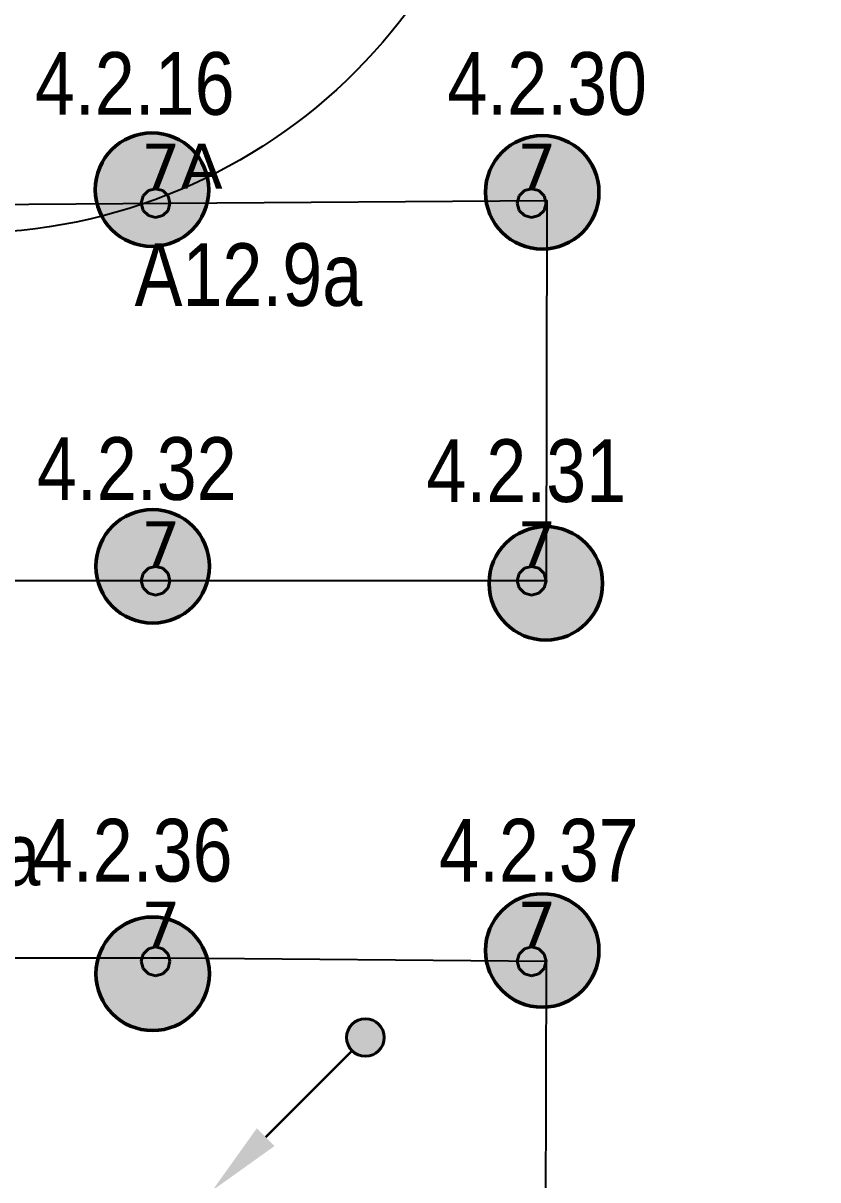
# Model space of a CAD drawing. Header units: millimetres. Extents: x -243740 to 150609, y -473655 to -165121.
# Drawn here: x -141265 to -138095, y -394128 to -389515 of the extents above; entities that cross this region are included whole.
import ezdxf
from ezdxf.enums import TextEntityAlignment as Align

# ---------------------------------------------------------------- set-up
doc = ezdxf.new("R2010")
doc.units = ezdxf.units.MM
doc.layers.add('_Гр.ЩД-1А.5.9.I2.6', color=6, linetype='Continuous')
for name, color, linetype, lineweight in [('_освещение_dali', 3, 'Continuous', 50), ('DLX_FL2_LUM 9', 5, 'Continuous', 40), ('Аварийное_овещение', 1, 'Continuous', 30), ('СБ_Кабель', 2, 'Continuous', 40)]:
    doc.layers.add(name, color=color, linetype=linetype, lineweight=lineweight)
doc.layers.add('DLX_FL2_LUM 8', color=7, linetype='Continuous', lineweight=40, true_color=0xfe2701)
doc.styles.add('Arial Narrow_6', font='ARIALN.TTF', dxfattribs={"height": 193.2454319882769})
doc.styles.get("Standard").update_dxf_attribs({"font": 'ARIALN.TTF'})
doc.styles.add('TableTextStyle', font='')
doc.styles.get('TableTextStyle').set_extended_font_data('VERDANA.TTF')
doc.linetypes.add('Truba', pattern='A,3e-05,[4,MSH_7,S=1,R=0,X=0,Y=0],-3.022072', length=3.022102)

# ---------------------------------------------------------------- blocks, each defined once
blk = doc.blocks.new('*U476')
at = {"layer": 'СБ_Кабель'}
blk.add_hatch(color=7, dxfattribs=at).paths.add_polyline_path([(0.75, 0, 1), (-0.75, 0, 1)])
at = {"layer": 'СБ_Кабель', "color": 7, "const_width": 0.1}
blk.add_lwpolyline([(-3.977939907414839, -3.975663339197636), (-0.5314671484081871, -0.529190580190984)], dxfattribs=at)
at = {"layer": 'СБ_Кабель', "color": 7}
blk.add_circle((0, 0), 0.75, dxfattribs=at)
blk.add_solid([(-3.624386516823433, -4.329216729793698), (-6.099260250977241, -6.096983682764694), (-4.331493298006244, -3.622109948601574)], dxfattribs=at)
blk = doc.blocks.new('A$Caabd1818')
at = {"layer": 'DLX_FL2_LUM 8'}
for points in [[(-144756.2284903384, 7317.318575780548, 0), (-144735.1789908267, 7338.368075292266, 0)], [(-144735.1789908267, 7338.368075292266, 0), (-144756.2284903384, 7317.318575780548, 0)], [(-144735.1789908267, 7338.368075292266, 0), (-144756.2284903384, 7317.318575780548, 0)], [(-144756.2284903384, 7317.318575780548, 0), (-144735.1789908267, 7338.368075292266, 0)], [(-144735.1789908267, 7338.368075292266, 0), (-144706.431432233, 7346.073763768829, 0)], [(-144706.431432233, 7346.073763768829, 0), (-144735.1789908267, 7338.368075292266, 0)], [(-144706.431432233, 7346.073763768829, 0), (-144735.1789908267, 7338.368075292266, 0)], [(-144735.1789908267, 7338.368075292266, 0), (-144706.431432233, 7346.073763768829, 0)], [(-144735.1789908267, 7338.368075292266, 0), (-144735.1789908267, 7338.368075292266, 0)], [(-144735.1789908267, 7338.368075292266, 0), (-144735.1789908267, 7338.368075292266, 0)], [(-144706.431432233, 7346.073763768829, 0), (-144706.431432233, 7346.073763768829, 0)], [(-144706.431432233, 7346.073763768829, 0), (-144677.6838736392, 7338.368075292266, 0)], [(-144677.6838736392, 7338.368075292266, 0), (-144706.431432233, 7346.073763768829, 0)], [(-144706.431432233, 7346.073763768829, 0), (-144706.431432233, 7346.073763768829, 0)], [(-144677.6838736392, 7338.368075292266, 0), (-144706.431432233, 7346.073763768829, 0)], [(-144706.431432233, 7346.073763768829, 0), (-144677.6838736392, 7338.368075292266, 0)], [(-144677.6838736392, 7338.368075292266, 0), (-144677.6838736392, 7338.368075292266, 0)], [(-144677.6838736392, 7338.368075292266, 0), (-144656.6343741275, 7317.318575780548, 0)], [(-144656.6343741275, 7317.318575780548, 0), (-144677.6838736392, 7338.368075292266, 0)], [(-144677.6838736392, 7338.368075292266, 0), (-144677.6838736392, 7338.368075292266, 0)], [(-144656.6343741275, 7317.318575780548, 0), (-144677.6838736392, 7338.368075292266, 0)], [(-144677.6838736392, 7338.368075292266, 0), (-144656.6343741275, 7317.318575780548, 0)], [(-144763.934178815, 7288.571017186798, 0), (-144756.2284903384, 7317.318575780548, 0)], [(-144756.2284903384, 7317.318575780548, 0), (-144763.934178815, 7288.571017186798, 0)], [(-144756.2284903384, 7317.318575780548, 0), (-144763.934178815, 7288.571017186798, 0)], [(-144763.934178815, 7288.571017186798, 0), (-144756.2284903384, 7317.318575780548, 0)], [(-144756.2284903384, 7259.823458593048, 0), (-144763.934178815, 7288.571017186798, 0)], [(-144763.934178815, 7288.571017186798, 0), (-144763.934178815, 7288.571017186798, 0)], [(-144763.934178815, 7288.571017186798, 0), (-144756.2284903384, 7259.823458593048, 0)], [(-144763.934178815, 7288.571017186798, 0), (-144763.934178815, 7288.571017186798, 0)], [(-144763.934178815, 7288.571017186798, 0), (-144756.2284903384, 7259.823458593048, 0)], [(-144756.2284903384, 7259.823458593048, 0), (-144763.934178815, 7288.571017186798, 0)], [(-144756.2284903384, 7317.318575780548, 0), (-144756.2284903384, 7317.318575780548, 0)], [(-144756.2284903384, 7317.318575780548, 0), (-144756.2284903384, 7317.318575780548, 0)], [(-144656.6343741275, 7317.318575780548, 0), (-144656.6343741275, 7317.318575780548, 0)], [(-144656.6343741275, 7317.318575780548, 0), (-144648.9286856509, 7288.571017186798, 0)], [(-144648.9286856509, 7288.571017186798, 0), (-144656.6343741275, 7317.318575780548, 0)], [(-144656.6343741275, 7317.318575780548, 0), (-144656.6343741275, 7317.318575780548, 0)], [(-144648.9286856509, 7288.571017186798, 0), (-144656.6343741275, 7317.318575780548, 0)], [(-144656.6343741275, 7317.318575780548, 0), (-144648.9286856509, 7288.571017186798, 0)], [(-144648.9286856509, 7288.571017186798, 0), (-144656.6343741275, 7259.823458593048, 0)], [(-144656.6343741275, 7259.823458593048, 0), (-144648.9286856509, 7288.571017186798, 0)], [(-144656.6343741275, 7259.823458593048, 0), (-144648.9286856509, 7288.571017186798, 0)], [(-144648.9286856509, 7288.571017186798, 0), (-144656.6343741275, 7259.823458593048, 0)], [(-144648.9286856509, 7288.571017186798, 0), (-144648.9286856509, 7288.571017186798, 0)], [(-144648.9286856509, 7288.571017186798, 0), (-144648.9286856509, 7288.571017186798, 0)], [(-144756.2284903384, 7259.823458593048, 0), (-144756.2284903384, 7259.823458593048, 0)], [(-144735.1789908267, 7238.773959081329, 0), (-144756.2284903384, 7259.823458593048, 0)], [(-144756.2284903384, 7259.823458593048, 0), (-144756.2284903384, 7259.823458593048, 0)], [(-144756.2284903384, 7259.823458593048, 0), (-144735.1789908267, 7238.773959081329, 0)], [(-144756.2284903384, 7259.823458593048, 0), (-144735.1789908267, 7238.773959081329, 0)], [(-144735.1789908267, 7238.773959081329, 0), (-144756.2284903384, 7259.823458593048, 0)], [(-144656.6343741275, 7259.823458593048, 0), (-144677.6838736392, 7238.773959081329, 0)], [(-144677.6838736392, 7238.773959081329, 0), (-144656.6343741275, 7259.823458593048, 0)], [(-144677.6838736392, 7238.773959081329, 0), (-144656.6343741275, 7259.823458593048, 0)], [(-144656.6343741275, 7259.823458593048, 0), (-144677.6838736392, 7238.773959081329, 0)], [(-144656.6343741275, 7259.823458593048, 0), (-144656.6343741275, 7259.823458593048, 0)], [(-144656.6343741275, 7259.823458593048, 0), (-144656.6343741275, 7259.823458593048, 0)], [(-144706.431432233, 7231.068270604766, 0), (-144735.1789908267, 7238.773959081329, 0)], [(-144735.1789908267, 7238.773959081329, 0), (-144735.1789908267, 7238.773959081329, 0)], [(-144735.1789908267, 7238.773959081329, 0), (-144706.431432233, 7231.068270604766, 0)], [(-144735.1789908267, 7238.773959081329, 0), (-144735.1789908267, 7238.773959081329, 0)], [(-144735.1789908267, 7238.773959081329, 0), (-144706.431432233, 7231.068270604766, 0)], [(-144706.431432233, 7231.068270604766, 0), (-144735.1789908267, 7238.773959081329, 0)], [(-144677.6838736392, 7238.773959081329, 0), (-144706.431432233, 7231.068270604766, 0)], [(-144706.431432233, 7231.068270604766, 0), (-144677.6838736392, 7238.773959081329, 0)], [(-144706.431432233, 7231.068270604766, 0), (-144677.6838736392, 7238.773959081329, 0)], [(-144677.6838736392, 7238.773959081329, 0), (-144706.431432233, 7231.068270604766, 0)], [(-144706.431432233, 7231.068270604766, 0), (-144706.431432233, 7231.068270604766, 0)], [(-144706.431432233, 7231.068270604766, 0), (-144706.431432233, 7231.068270604766, 0)], [(-144677.6838736392, 7238.773959081329, 0), (-144677.6838736392, 7238.773959081329, 0)], [(-144677.6838736392, 7238.773959081329, 0), (-144677.6838736392, 7238.773959081329, 0)]]:
    blk.add_polyline3d(points, dxfattribs=at)
at = {"layer": 'DLX_FL2_LUM 9'}
for points in [[(-143256.2284903384, 7317.318575780548, 0), (-143235.1789908267, 7338.368075292266, 0)], [(-143235.1789908267, 7338.368075292266, 0), (-143256.2284903384, 7317.318575780548, 0)], [(-143235.1789908267, 7338.368075292266, 0), (-143256.2284903384, 7317.318575780548, 0)], [(-143256.2284903384, 7317.318575780548, 0), (-143235.1789908267, 7338.368075292266, 0)], [(-143235.1789908267, 7338.368075292266, 0), (-143206.431432233, 7346.073763768829, 0)], [(-143206.431432233, 7346.073763768829, 0), (-143235.1789908267, 7338.368075292266, 0)], [(-143206.431432233, 7346.073763768829, 0), (-143235.1789908267, 7338.368075292266, 0)], [(-143235.1789908267, 7338.368075292266, 0), (-143206.431432233, 7346.073763768829, 0)], [(-143235.1789908267, 7338.368075292266, 0), (-143235.1789908267, 7338.368075292266, 0)], [(-143235.1789908267, 7338.368075292266, 0), (-143235.1789908267, 7338.368075292266, 0)], [(-143206.431432233, 7346.073763768829, 0), (-143206.431432233, 7346.073763768829, 0)], [(-143206.431432233, 7346.073763768829, 0), (-143177.6838736392, 7338.368075292266, 0)], [(-143177.6838736392, 7338.368075292266, 0), (-143206.431432233, 7346.073763768829, 0)], [(-143206.431432233, 7346.073763768829, 0), (-143206.431432233, 7346.073763768829, 0)], [(-143177.6838736392, 7338.368075292266, 0), (-143206.431432233, 7346.073763768829, 0)], [(-143206.431432233, 7346.073763768829, 0), (-143177.6838736392, 7338.368075292266, 0)], [(-143177.6838736392, 7338.368075292266, 0), (-143177.6838736392, 7338.368075292266, 0)], [(-143177.6838736392, 7338.368075292266, 0), (-143156.6343741275, 7317.318575780548, 0)], [(-143156.6343741275, 7317.318575780548, 0), (-143177.6838736392, 7338.368075292266, 0)], [(-143177.6838736392, 7338.368075292266, 0), (-143177.6838736392, 7338.368075292266, 0)], [(-143156.6343741275, 7317.318575780548, 0), (-143177.6838736392, 7338.368075292266, 0)], [(-143177.6838736392, 7338.368075292266, 0), (-143156.6343741275, 7317.318575780548, 0)], [(-143263.934178815, 7288.571017186798, 0), (-143256.2284903384, 7317.318575780548, 0)], [(-143256.2284903384, 7317.318575780548, 0), (-143263.934178815, 7288.571017186798, 0)], [(-143256.2284903384, 7317.318575780548, 0), (-143263.934178815, 7288.571017186798, 0)], [(-143263.934178815, 7288.571017186798, 0), (-143256.2284903384, 7317.318575780548, 0)], [(-143256.2284903384, 7259.823458593048, 0), (-143263.934178815, 7288.571017186798, 0)], [(-143263.934178815, 7288.571017186798, 0), (-143263.934178815, 7288.571017186798, 0)], [(-143263.934178815, 7288.571017186798, 0), (-143256.2284903384, 7259.823458593048, 0)], [(-143263.934178815, 7288.571017186798, 0), (-143263.934178815, 7288.571017186798, 0)], [(-143263.934178815, 7288.571017186798, 0), (-143256.2284903384, 7259.823458593048, 0)], [(-143256.2284903384, 7259.823458593048, 0), (-143263.934178815, 7288.571017186798, 0)], [(-143256.2284903384, 7317.318575780548, 0), (-143256.2284903384, 7317.318575780548, 0)], [(-143256.2284903384, 7317.318575780548, 0), (-143256.2284903384, 7317.318575780548, 0)], [(-143156.6343741275, 7317.318575780548, 0), (-143156.6343741275, 7317.318575780548, 0)], [(-143156.6343741275, 7317.318575780548, 0), (-143148.9286856509, 7288.571017186798, 0)], [(-143148.9286856509, 7288.571017186798, 0), (-143156.6343741275, 7317.318575780548, 0)], [(-143156.6343741275, 7317.318575780548, 0), (-143156.6343741275, 7317.318575780548, 0)], [(-143148.9286856509, 7288.571017186798, 0), (-143156.6343741275, 7317.318575780548, 0)], [(-143156.6343741275, 7317.318575780548, 0), (-143148.9286856509, 7288.571017186798, 0)], [(-143148.9286856509, 7288.571017186798, 0), (-143156.6343741275, 7259.823458593048, 0)], [(-143156.6343741275, 7259.823458593048, 0), (-143148.9286856509, 7288.571017186798, 0)], [(-143156.6343741275, 7259.823458593048, 0), (-143148.9286856509, 7288.571017186798, 0)], [(-143148.9286856509, 7288.571017186798, 0), (-143156.6343741275, 7259.823458593048, 0)], [(-143148.9286856509, 7288.571017186798, 0), (-143148.9286856509, 7288.571017186798, 0)], [(-143148.9286856509, 7288.571017186798, 0), (-143148.9286856509, 7288.571017186798, 0)], [(-143256.2284903384, 7259.823458593048, 0), (-143256.2284903384, 7259.823458593048, 0)], [(-143235.1789908267, 7238.773959081329, 0), (-143256.2284903384, 7259.823458593048, 0)], [(-143256.2284903384, 7259.823458593048, 0), (-143256.2284903384, 7259.823458593048, 0)], [(-143256.2284903384, 7259.823458593048, 0), (-143235.1789908267, 7238.773959081329, 0)], [(-143256.2284903384, 7259.823458593048, 0), (-143235.1789908267, 7238.773959081329, 0)], [(-143235.1789908267, 7238.773959081329, 0), (-143256.2284903384, 7259.823458593048, 0)], [(-143156.6343741275, 7259.823458593048, 0), (-143177.6838736392, 7238.773959081329, 0)], [(-143177.6838736392, 7238.773959081329, 0), (-143156.6343741275, 7259.823458593048, 0)], [(-143177.6838736392, 7238.773959081329, 0), (-143156.6343741275, 7259.823458593048, 0)], [(-143156.6343741275, 7259.823458593048, 0), (-143177.6838736392, 7238.773959081329, 0)], [(-143156.6343741275, 7259.823458593048, 0), (-143156.6343741275, 7259.823458593048, 0)], [(-143156.6343741275, 7259.823458593048, 0), (-143156.6343741275, 7259.823458593048, 0)], [(-143206.431432233, 7231.068270604766, 0), (-143235.1789908267, 7238.773959081329, 0)], [(-143235.1789908267, 7238.773959081329, 0), (-143235.1789908267, 7238.773959081329, 0)], [(-143235.1789908267, 7238.773959081329, 0), (-143206.431432233, 7231.068270604766, 0)], [(-143235.1789908267, 7238.773959081329, 0), (-143235.1789908267, 7238.773959081329, 0)], [(-143235.1789908267, 7238.773959081329, 0), (-143206.431432233, 7231.068270604766, 0)], [(-143206.431432233, 7231.068270604766, 0), (-143235.1789908267, 7238.773959081329, 0)], [(-143177.6838736392, 7238.773959081329, 0), (-143206.431432233, 7231.068270604766, 0)], [(-143206.431432233, 7231.068270604766, 0), (-143177.6838736392, 7238.773959081329, 0)], [(-143206.431432233, 7231.068270604766, 0), (-143177.6838736392, 7238.773959081329, 0)], [(-143177.6838736392, 7238.773959081329, 0), (-143206.431432233, 7231.068270604766, 0)], [(-143206.431432233, 7231.068270604766, 0), (-143206.431432233, 7231.068270604766, 0)], [(-143206.431432233, 7231.068270604766, 0), (-143206.431432233, 7231.068270604766, 0)], [(-143177.6838736392, 7238.773959081329, 0), (-143177.6838736392, 7238.773959081329, 0)], [(-143177.6838736392, 7238.773959081329, 0), (-143177.6838736392, 7238.773959081329, 0)], [(-144756.2284903384, 5811.459200780548, 0), (-144735.1789908267, 5832.508700292266, 0)], [(-144735.1789908267, 5832.508700292266, 0), (-144756.2284903384, 5811.459200780548, 0)], [(-144735.1789908267, 5832.508700292266, 0), (-144756.2284903384, 5811.459200780548, 0)], [(-144756.2284903384, 5811.459200780548, 0), (-144735.1789908267, 5832.508700292266, 0)], [(-144735.1789908267, 5832.508700292266, 0), (-144706.431432233, 5840.214388768829, 0)], [(-144706.431432233, 5840.214388768829, 0), (-144735.1789908267, 5832.508700292266, 0)], [(-144706.431432233, 5840.214388768829, 0), (-144735.1789908267, 5832.508700292266, 0)], [(-144735.1789908267, 5832.508700292266, 0), (-144706.431432233, 5840.214388768829, 0)], [(-144735.1789908267, 5832.508700292266, 0), (-144735.1789908267, 5832.508700292266, 0)], [(-144735.1789908267, 5832.508700292266, 0), (-144735.1789908267, 5832.508700292266, 0)], [(-144706.431432233, 5840.214388768829, 0), (-144706.431432233, 5840.214388768829, 0)], [(-144706.431432233, 5840.214388768829, 0), (-144677.6838736392, 5832.508700292266, 0)], [(-144677.6838736392, 5832.508700292266, 0), (-144706.431432233, 5840.214388768829, 0)], [(-144706.431432233, 5840.214388768829, 0), (-144706.431432233, 5840.214388768829, 0)], [(-144677.6838736392, 5832.508700292266, 0), (-144706.431432233, 5840.214388768829, 0)], [(-144706.431432233, 5840.214388768829, 0), (-144677.6838736392, 5832.508700292266, 0)], [(-144677.6838736392, 5832.508700292266, 0), (-144677.6838736392, 5832.508700292266, 0)], [(-144677.6838736392, 5832.508700292266, 0), (-144656.6343741275, 5811.459200780548, 0)], [(-144656.6343741275, 5811.459200780548, 0), (-144677.6838736392, 5832.508700292266, 0)], [(-144677.6838736392, 5832.508700292266, 0), (-144677.6838736392, 5832.508700292266, 0)], [(-144656.6343741275, 5811.459200780548, 0), (-144677.6838736392, 5832.508700292266, 0)], [(-144677.6838736392, 5832.508700292266, 0), (-144656.6343741275, 5811.459200780548, 0)], [(-143256.2284903384, 5811.459200780548, 0), (-143235.1789908267, 5832.508700292266, 0)], [(-143235.1789908267, 5832.508700292266, 0), (-143256.2284903384, 5811.459200780548, 0)], [(-143235.1789908267, 5832.508700292266, 0), (-143256.2284903384, 5811.459200780548, 0)], [(-143256.2284903384, 5811.459200780548, 0), (-143235.1789908267, 5832.508700292266, 0)], [(-143235.1789908267, 5832.508700292266, 0), (-143206.431432233, 5840.214388768829, 0)], [(-143206.431432233, 5840.214388768829, 0), (-143235.1789908267, 5832.508700292266, 0)], [(-143206.431432233, 5840.214388768829, 0), (-143235.1789908267, 5832.508700292266, 0)], [(-143235.1789908267, 5832.508700292266, 0), (-143206.431432233, 5840.214388768829, 0)], [(-143235.1789908267, 5832.508700292266, 0), (-143235.1789908267, 5832.508700292266, 0)], [(-143235.1789908267, 5832.508700292266, 0), (-143235.1789908267, 5832.508700292266, 0)], [(-143206.431432233, 5840.214388768829, 0), (-143206.431432233, 5840.214388768829, 0)], [(-143206.431432233, 5840.214388768829, 0), (-143177.6838736392, 5832.508700292266, 0)], [(-143177.6838736392, 5832.508700292266, 0), (-143206.431432233, 5840.214388768829, 0)], [(-143206.431432233, 5840.214388768829, 0), (-143206.431432233, 5840.214388768829, 0)], [(-143177.6838736392, 5832.508700292266, 0), (-143206.431432233, 5840.214388768829, 0)], [(-143206.431432233, 5840.214388768829, 0), (-143177.6838736392, 5832.508700292266, 0)], [(-143177.6838736392, 5832.508700292266, 0), (-143177.6838736392, 5832.508700292266, 0)], [(-143177.6838736392, 5832.508700292266, 0), (-143156.6343741275, 5811.459200780548, 0)], [(-143156.6343741275, 5811.459200780548, 0), (-143177.6838736392, 5832.508700292266, 0)], [(-143177.6838736392, 5832.508700292266, 0), (-143177.6838736392, 5832.508700292266, 0)], [(-143156.6343741275, 5811.459200780548, 0), (-143177.6838736392, 5832.508700292266, 0)], [(-143177.6838736392, 5832.508700292266, 0), (-143156.6343741275, 5811.459200780548, 0)], [(-144763.934178815, 5782.711642186798, 0), (-144756.2284903384, 5811.459200780548, 0)], [(-144756.2284903384, 5811.459200780548, 0), (-144763.934178815, 5782.711642186798, 0)], [(-144756.2284903384, 5811.459200780548, 0), (-144763.934178815, 5782.711642186798, 0)], [(-144763.934178815, 5782.711642186798, 0), (-144756.2284903384, 5811.459200780548, 0)], [(-144756.2284903384, 5753.964083593048, 0), (-144763.934178815, 5782.711642186798, 0)], [(-144763.934178815, 5782.711642186798, 0), (-144763.934178815, 5782.711642186798, 0)], [(-144763.934178815, 5782.711642186798, 0), (-144756.2284903384, 5753.964083593048, 0)], [(-144763.934178815, 5782.711642186798, 0), (-144763.934178815, 5782.711642186798, 0)], [(-144763.934178815, 5782.711642186798, 0), (-144756.2284903384, 5753.964083593048, 0)], [(-144756.2284903384, 5753.964083593048, 0), (-144763.934178815, 5782.711642186798, 0)], [(-144756.2284903384, 5811.459200780548, 0), (-144756.2284903384, 5811.459200780548, 0)], [(-144756.2284903384, 5811.459200780548, 0), (-144756.2284903384, 5811.459200780548, 0)], [(-144656.6343741275, 5811.459200780548, 0), (-144656.6343741275, 5811.459200780548, 0)], [(-144656.6343741275, 5811.459200780548, 0), (-144648.9286856509, 5782.711642186798, 0)], [(-144648.9286856509, 5782.711642186798, 0), (-144656.6343741275, 5811.459200780548, 0)], [(-144656.6343741275, 5811.459200780548, 0), (-144656.6343741275, 5811.459200780548, 0)], [(-144648.9286856509, 5782.711642186798, 0), (-144656.6343741275, 5811.459200780548, 0)], [(-144656.6343741275, 5811.459200780548, 0), (-144648.9286856509, 5782.711642186798, 0)], [(-144648.9286856509, 5782.711642186798, 0), (-144656.6343741275, 5753.964083593048, 0)], [(-144656.6343741275, 5753.964083593048, 0), (-144648.9286856509, 5782.711642186798, 0)], [(-144656.6343741275, 5753.964083593048, 0), (-144648.9286856509, 5782.711642186798, 0)], [(-144648.9286856509, 5782.711642186798, 0), (-144656.6343741275, 5753.964083593048, 0)], [(-144648.9286856509, 5782.711642186798, 0), (-144648.9286856509, 5782.711642186798, 0)], [(-144648.9286856509, 5782.711642186798, 0), (-144648.9286856509, 5782.711642186798, 0)], [(-143263.934178815, 5782.711642186798, 0), (-143256.2284903384, 5811.459200780548, 0)], [(-143256.2284903384, 5811.459200780548, 0), (-143263.934178815, 5782.711642186798, 0)], [(-143256.2284903384, 5811.459200780548, 0), (-143263.934178815, 5782.711642186798, 0)], [(-143263.934178815, 5782.711642186798, 0), (-143256.2284903384, 5811.459200780548, 0)], [(-143256.2284903384, 5753.964083593048, 0), (-143263.934178815, 5782.711642186798, 0)], [(-143263.934178815, 5782.711642186798, 0), (-143263.934178815, 5782.711642186798, 0)], [(-143263.934178815, 5782.711642186798, 0), (-143256.2284903384, 5753.964083593048, 0)], [(-143263.934178815, 5782.711642186798, 0), (-143263.934178815, 5782.711642186798, 0)], [(-143263.934178815, 5782.711642186798, 0), (-143256.2284903384, 5753.964083593048, 0)], [(-143256.2284903384, 5753.964083593048, 0), (-143263.934178815, 5782.711642186798, 0)], [(-143256.2284903384, 5811.459200780548, 0), (-143256.2284903384, 5811.459200780548, 0)], [(-143256.2284903384, 5811.459200780548, 0), (-143256.2284903384, 5811.459200780548, 0)], [(-143156.6343741275, 5811.459200780548, 0), (-143156.6343741275, 5811.459200780548, 0)], [(-143156.6343741275, 5811.459200780548, 0), (-143148.9286856509, 5782.711642186798, 0)], [(-143148.9286856509, 5782.711642186798, 0), (-143156.6343741275, 5811.459200780548, 0)], [(-143156.6343741275, 5811.459200780548, 0), (-143156.6343741275, 5811.459200780548, 0)], [(-143148.9286856509, 5782.711642186798, 0), (-143156.6343741275, 5811.459200780548, 0)], [(-143156.6343741275, 5811.459200780548, 0), (-143148.9286856509, 5782.711642186798, 0)], [(-143148.9286856509, 5782.711642186798, 0), (-143156.6343741275, 5753.964083593048, 0)], [(-143156.6343741275, 5753.964083593048, 0), (-143148.9286856509, 5782.711642186798, 0)], [(-143156.6343741275, 5753.964083593048, 0), (-143148.9286856509, 5782.711642186798, 0)], [(-143148.9286856509, 5782.711642186798, 0), (-143156.6343741275, 5753.964083593048, 0)], [(-143148.9286856509, 5782.711642186798, 0), (-143148.9286856509, 5782.711642186798, 0)], [(-143148.9286856509, 5782.711642186798, 0), (-143148.9286856509, 5782.711642186798, 0)], [(-144756.2284903384, 5753.964083593048, 0), (-144756.2284903384, 5753.964083593048, 0)], [(-144735.1789908267, 5732.914584081329, 0), (-144756.2284903384, 5753.964083593048, 0)], [(-144756.2284903384, 5753.964083593048, 0), (-144756.2284903384, 5753.964083593048, 0)], [(-144756.2284903384, 5753.964083593048, 0), (-144735.1789908267, 5732.914584081329, 0)], [(-144756.2284903384, 5753.964083593048, 0), (-144735.1789908267, 5732.914584081329, 0)], [(-144735.1789908267, 5732.914584081329, 0), (-144756.2284903384, 5753.964083593048, 0)], [(-144706.431432233, 5725.208895604766, 0), (-144735.1789908267, 5732.914584081329, 0)], [(-144735.1789908267, 5732.914584081329, 0), (-144735.1789908267, 5732.914584081329, 0)], [(-144735.1789908267, 5732.914584081329, 0), (-144706.431432233, 5725.208895604766, 0)], [(-144735.1789908267, 5732.914584081329, 0), (-144735.1789908267, 5732.914584081329, 0)], [(-144735.1789908267, 5732.914584081329, 0), (-144706.431432233, 5725.208895604766, 0)], [(-144706.431432233, 5725.208895604766, 0), (-144735.1789908267, 5732.914584081329, 0)], [(-144677.6838736392, 5732.914584081329, 0), (-144706.431432233, 5725.208895604766, 0)], [(-144706.431432233, 5725.208895604766, 0), (-144677.6838736392, 5732.914584081329, 0)], [(-144706.431432233, 5725.208895604766, 0), (-144677.6838736392, 5732.914584081329, 0)], [(-144677.6838736392, 5732.914584081329, 0), (-144706.431432233, 5725.208895604766, 0)], [(-144706.431432233, 5725.208895604766, 0), (-144706.431432233, 5725.208895604766, 0)], [(-144706.431432233, 5725.208895604766, 0), (-144706.431432233, 5725.208895604766, 0)], [(-144656.6343741275, 5753.964083593048, 0), (-144677.6838736392, 5732.914584081329, 0)], [(-144677.6838736392, 5732.914584081329, 0), (-144656.6343741275, 5753.964083593048, 0)], [(-144677.6838736392, 5732.914584081329, 0), (-144656.6343741275, 5753.964083593048, 0)], [(-144656.6343741275, 5753.964083593048, 0), (-144677.6838736392, 5732.914584081329, 0)], [(-144677.6838736392, 5732.914584081329, 0), (-144677.6838736392, 5732.914584081329, 0)], [(-144677.6838736392, 5732.914584081329, 0), (-144677.6838736392, 5732.914584081329, 0)], [(-144656.6343741275, 5753.964083593048, 0), (-144656.6343741275, 5753.964083593048, 0)], [(-144656.6343741275, 5753.964083593048, 0), (-144656.6343741275, 5753.964083593048, 0)], [(-143256.2284903384, 5753.964083593048, 0), (-143256.2284903384, 5753.964083593048, 0)], [(-143235.1789908267, 5732.914584081329, 0), (-143256.2284903384, 5753.964083593048, 0)], [(-143256.2284903384, 5753.964083593048, 0), (-143256.2284903384, 5753.964083593048, 0)], [(-143256.2284903384, 5753.964083593048, 0), (-143235.1789908267, 5732.914584081329, 0)], [(-143256.2284903384, 5753.964083593048, 0), (-143235.1789908267, 5732.914584081329, 0)], [(-143235.1789908267, 5732.914584081329, 0), (-143256.2284903384, 5753.964083593048, 0)], [(-143206.431432233, 5725.208895604766, 0), (-143235.1789908267, 5732.914584081329, 0)], [(-143235.1789908267, 5732.914584081329, 0), (-143235.1789908267, 5732.914584081329, 0)], [(-143235.1789908267, 5732.914584081329, 0), (-143206.431432233, 5725.208895604766, 0)], [(-143235.1789908267, 5732.914584081329, 0), (-143235.1789908267, 5732.914584081329, 0)], [(-143235.1789908267, 5732.914584081329, 0), (-143206.431432233, 5725.208895604766, 0)], [(-143206.431432233, 5725.208895604766, 0), (-143235.1789908267, 5732.914584081329, 0)], [(-143177.6838736392, 5732.914584081329, 0), (-143206.431432233, 5725.208895604766, 0)], [(-143206.431432233, 5725.208895604766, 0), (-143177.6838736392, 5732.914584081329, 0)], [(-143206.431432233, 5725.208895604766, 0), (-143177.6838736392, 5732.914584081329, 0)], [(-143177.6838736392, 5732.914584081329, 0), (-143206.431432233, 5725.208895604766, 0)], [(-143206.431432233, 5725.208895604766, 0), (-143206.431432233, 5725.208895604766, 0)], [(-143206.431432233, 5725.208895604766, 0), (-143206.431432233, 5725.208895604766, 0)], [(-143156.6343741275, 5753.964083593048, 0), (-143177.6838736392, 5732.914584081329, 0)], [(-143177.6838736392, 5732.914584081329, 0), (-143156.6343741275, 5753.964083593048, 0)], [(-143177.6838736392, 5732.914584081329, 0), (-143156.6343741275, 5753.964083593048, 0)], [(-143156.6343741275, 5753.964083593048, 0), (-143177.6838736392, 5732.914584081329, 0)], [(-143177.6838736392, 5732.914584081329, 0), (-143177.6838736392, 5732.914584081329, 0)], [(-143177.6838736392, 5732.914584081329, 0), (-143177.6838736392, 5732.914584081329, 0)], [(-143156.6343741275, 5753.964083593048, 0), (-143156.6343741275, 5753.964083593048, 0)], [(-143156.6343741275, 5753.964083593048, 0), (-143156.6343741275, 5753.964083593048, 0)], [(-144763.934178815, 4265.255587499298, 0), (-144756.2284903384, 4294.003146093048, 0)], [(-144756.2284903384, 4294.003146093048, 0), (-144763.934178815, 4265.255587499298, 0)], [(-144756.2284903384, 4294.003146093048, 0), (-144763.934178815, 4265.255587499298, 0)], [(-144763.934178815, 4265.255587499298, 0), (-144756.2284903384, 4294.003146093048, 0)], [(-144756.2284903384, 4294.003146093048, 0), (-144735.1789908267, 4315.052645604766, 0)], [(-144735.1789908267, 4315.052645604766, 0), (-144756.2284903384, 4294.003146093048, 0)], [(-144735.1789908267, 4315.052645604766, 0), (-144756.2284903384, 4294.003146093048, 0)], [(-144756.2284903384, 4294.003146093048, 0), (-144735.1789908267, 4315.052645604766, 0)], [(-144756.2284903384, 4294.003146093048, 0), (-144756.2284903384, 4294.003146093048, 0)], [(-144756.2284903384, 4294.003146093048, 0), (-144756.2284903384, 4294.003146093048, 0)], [(-144735.1789908267, 4315.052645604766, 0), (-144706.431432233, 4322.758334081329, 0)], [(-144706.431432233, 4322.758334081329, 0), (-144735.1789908267, 4315.052645604766, 0)], [(-144706.431432233, 4322.758334081329, 0), (-144735.1789908267, 4315.052645604766, 0)], [(-144735.1789908267, 4315.052645604766, 0), (-144706.431432233, 4322.758334081329, 0)], [(-144735.1789908267, 4315.052645604766, 0), (-144735.1789908267, 4315.052645604766, 0)], [(-144735.1789908267, 4315.052645604766, 0), (-144735.1789908267, 4315.052645604766, 0)], [(-144706.431432233, 4322.758334081329, 0), (-144706.431432233, 4322.758334081329, 0)], [(-144706.431432233, 4322.758334081329, 0), (-144677.6838736392, 4315.052645604766, 0)], [(-144677.6838736392, 4315.052645604766, 0), (-144706.431432233, 4322.758334081329, 0)], [(-144706.431432233, 4322.758334081329, 0), (-144706.431432233, 4322.758334081329, 0)], [(-144677.6838736392, 4315.052645604766, 0), (-144706.431432233, 4322.758334081329, 0)], [(-144706.431432233, 4322.758334081329, 0), (-144677.6838736392, 4315.052645604766, 0)], [(-144677.6838736392, 4315.052645604766, 0), (-144677.6838736392, 4315.052645604766, 0)], [(-144677.6838736392, 4315.052645604766, 0), (-144656.6343741275, 4294.003146093048, 0)], [(-144656.6343741275, 4294.003146093048, 0), (-144677.6838736392, 4315.052645604766, 0)], [(-144677.6838736392, 4315.052645604766, 0), (-144677.6838736392, 4315.052645604766, 0)], [(-144656.6343741275, 4294.003146093048, 0), (-144677.6838736392, 4315.052645604766, 0)], [(-144677.6838736392, 4315.052645604766, 0), (-144656.6343741275, 4294.003146093048, 0)], [(-144656.6343741275, 4294.003146093048, 0), (-144656.6343741275, 4294.003146093048, 0)], [(-144656.6343741275, 4294.003146093048, 0), (-144648.9286856509, 4265.255587499298, 0)], [(-144648.9286856509, 4265.255587499298, 0), (-144656.6343741275, 4294.003146093048, 0)], [(-144656.6343741275, 4294.003146093048, 0), (-144656.6343741275, 4294.003146093048, 0)], [(-144648.9286856509, 4265.255587499298, 0), (-144656.6343741275, 4294.003146093048, 0)], [(-144656.6343741275, 4294.003146093048, 0), (-144648.9286856509, 4265.255587499298, 0)], [(-143263.934178815, 4265.255587499298, 0), (-143256.2284903384, 4294.003146093048, 0)], [(-143256.2284903384, 4294.003146093048, 0), (-143263.934178815, 4265.255587499298, 0)], [(-143256.2284903384, 4294.003146093048, 0), (-143263.934178815, 4265.255587499298, 0)], [(-143263.934178815, 4265.255587499298, 0), (-143256.2284903384, 4294.003146093048, 0)], [(-143256.2284903384, 4294.003146093048, 0), (-143235.1789908267, 4315.052645604766, 0)], [(-143235.1789908267, 4315.052645604766, 0), (-143256.2284903384, 4294.003146093048, 0)], [(-143235.1789908267, 4315.052645604766, 0), (-143256.2284903384, 4294.003146093048, 0)], [(-143256.2284903384, 4294.003146093048, 0), (-143235.1789908267, 4315.052645604766, 0)], [(-143256.2284903384, 4294.003146093048, 0), (-143256.2284903384, 4294.003146093048, 0)], [(-143256.2284903384, 4294.003146093048, 0), (-143256.2284903384, 4294.003146093048, 0)], [(-143235.1789908267, 4315.052645604766, 0), (-143206.431432233, 4322.758334081329, 0)], [(-143206.431432233, 4322.758334081329, 0), (-143235.1789908267, 4315.052645604766, 0)], [(-143206.431432233, 4322.758334081329, 0), (-143235.1789908267, 4315.052645604766, 0)], [(-143235.1789908267, 4315.052645604766, 0), (-143206.431432233, 4322.758334081329, 0)], [(-143235.1789908267, 4315.052645604766, 0), (-143235.1789908267, 4315.052645604766, 0)], [(-143235.1789908267, 4315.052645604766, 0), (-143235.1789908267, 4315.052645604766, 0)], [(-143206.431432233, 4322.758334081329, 0), (-143206.431432233, 4322.758334081329, 0)], [(-143206.431432233, 4322.758334081329, 0), (-143177.6838736392, 4315.052645604766, 0)], [(-143177.6838736392, 4315.052645604766, 0), (-143206.431432233, 4322.758334081329, 0)], [(-143206.431432233, 4322.758334081329, 0), (-143206.431432233, 4322.758334081329, 0)], [(-143177.6838736392, 4315.052645604766, 0), (-143206.431432233, 4322.758334081329, 0)], [(-143206.431432233, 4322.758334081329, 0), (-143177.6838736392, 4315.052645604766, 0)], [(-143177.6838736392, 4315.052645604766, 0), (-143177.6838736392, 4315.052645604766, 0)], [(-143177.6838736392, 4315.052645604766, 0), (-143156.6343741275, 4294.003146093048, 0)], [(-143156.6343741275, 4294.003146093048, 0), (-143177.6838736392, 4315.052645604766, 0)], [(-143177.6838736392, 4315.052645604766, 0), (-143177.6838736392, 4315.052645604766, 0)], [(-143156.6343741275, 4294.003146093048, 0), (-143177.6838736392, 4315.052645604766, 0)], [(-143177.6838736392, 4315.052645604766, 0), (-143156.6343741275, 4294.003146093048, 0)], [(-143156.6343741275, 4294.003146093048, 0), (-143156.6343741275, 4294.003146093048, 0)], [(-143156.6343741275, 4294.003146093048, 0), (-143148.9286856509, 4265.255587499298, 0)], [(-143148.9286856509, 4265.255587499298, 0), (-143156.6343741275, 4294.003146093048, 0)], [(-143156.6343741275, 4294.003146093048, 0), (-143156.6343741275, 4294.003146093048, 0)], [(-143148.9286856509, 4265.255587499298, 0), (-143156.6343741275, 4294.003146093048, 0)], [(-143156.6343741275, 4294.003146093048, 0), (-143148.9286856509, 4265.255587499298, 0)], [(-144756.2284903384, 4236.508028905548, 0), (-144763.934178815, 4265.255587499298, 0)], [(-144763.934178815, 4265.255587499298, 0), (-144763.934178815, 4265.255587499298, 0)], [(-144763.934178815, 4265.255587499298, 0), (-144756.2284903384, 4236.508028905548, 0)], [(-144763.934178815, 4265.255587499298, 0), (-144763.934178815, 4265.255587499298, 0)], [(-144763.934178815, 4265.255587499298, 0), (-144756.2284903384, 4236.508028905548, 0)], [(-144756.2284903384, 4236.508028905548, 0), (-144763.934178815, 4265.255587499298, 0)], [(-144648.9286856509, 4265.255587499298, 0), (-144656.6343741275, 4236.508028905548, 0)], [(-144656.6343741275, 4236.508028905548, 0), (-144648.9286856509, 4265.255587499298, 0)], [(-144656.6343741275, 4236.508028905548, 0), (-144648.9286856509, 4265.255587499298, 0)], [(-144648.9286856509, 4265.255587499298, 0), (-144656.6343741275, 4236.508028905548, 0)], [(-144648.9286856509, 4265.255587499298, 0), (-144648.9286856509, 4265.255587499298, 0)], [(-144648.9286856509, 4265.255587499298, 0), (-144648.9286856509, 4265.255587499298, 0)], [(-143256.2284903384, 4236.508028905548, 0), (-143263.934178815, 4265.255587499298, 0)], [(-143263.934178815, 4265.255587499298, 0), (-143263.934178815, 4265.255587499298, 0)], [(-143263.934178815, 4265.255587499298, 0), (-143256.2284903384, 4236.508028905548, 0)], [(-143263.934178815, 4265.255587499298, 0), (-143263.934178815, 4265.255587499298, 0)], [(-143263.934178815, 4265.255587499298, 0), (-143256.2284903384, 4236.508028905548, 0)], [(-143256.2284903384, 4236.508028905548, 0), (-143263.934178815, 4265.255587499298, 0)], [(-143148.9286856509, 4265.255587499298, 0), (-143156.6343741275, 4236.508028905548, 0)], [(-143156.6343741275, 4236.508028905548, 0), (-143148.9286856509, 4265.255587499298, 0)], [(-143156.6343741275, 4236.508028905548, 0), (-143148.9286856509, 4265.255587499298, 0)], [(-143148.9286856509, 4265.255587499298, 0), (-143156.6343741275, 4236.508028905548, 0)], [(-143148.9286856509, 4265.255587499298, 0), (-143148.9286856509, 4265.255587499298, 0)], [(-143148.9286856509, 4265.255587499298, 0), (-143148.9286856509, 4265.255587499298, 0)], [(-144756.2284903384, 4236.508028905548, 0), (-144756.2284903384, 4236.508028905548, 0)], [(-144735.1789908267, 4215.458529393829, 0), (-144756.2284903384, 4236.508028905548, 0)], [(-144756.2284903384, 4236.508028905548, 0), (-144756.2284903384, 4236.508028905548, 0)], [(-144756.2284903384, 4236.508028905548, 0), (-144735.1789908267, 4215.458529393829, 0)], [(-144756.2284903384, 4236.508028905548, 0), (-144735.1789908267, 4215.458529393829, 0)], [(-144735.1789908267, 4215.458529393829, 0), (-144756.2284903384, 4236.508028905548, 0)], [(-144706.431432233, 4207.752840917266, 0), (-144735.1789908267, 4215.458529393829, 0)], [(-144735.1789908267, 4215.458529393829, 0), (-144735.1789908267, 4215.458529393829, 0)], [(-144735.1789908267, 4215.458529393829, 0), (-144706.431432233, 4207.752840917266, 0)], [(-144735.1789908267, 4215.458529393829, 0), (-144735.1789908267, 4215.458529393829, 0)], [(-144735.1789908267, 4215.458529393829, 0), (-144706.431432233, 4207.752840917266, 0)], [(-144706.431432233, 4207.752840917266, 0), (-144735.1789908267, 4215.458529393829, 0)], [(-144677.6838736392, 4215.458529393829, 0), (-144706.431432233, 4207.752840917266, 0)], [(-144706.431432233, 4207.752840917266, 0), (-144677.6838736392, 4215.458529393829, 0)], [(-144706.431432233, 4207.752840917266, 0), (-144677.6838736392, 4215.458529393829, 0)], [(-144677.6838736392, 4215.458529393829, 0), (-144706.431432233, 4207.752840917266, 0)], [(-144706.431432233, 4207.752840917266, 0), (-144706.431432233, 4207.752840917266, 0)], [(-144706.431432233, 4207.752840917266, 0), (-144706.431432233, 4207.752840917266, 0)], [(-144656.6343741275, 4236.508028905548, 0), (-144677.6838736392, 4215.458529393829, 0)], [(-144677.6838736392, 4215.458529393829, 0), (-144656.6343741275, 4236.508028905548, 0)], [(-144677.6838736392, 4215.458529393829, 0), (-144656.6343741275, 4236.508028905548, 0)], [(-144656.6343741275, 4236.508028905548, 0), (-144677.6838736392, 4215.458529393829, 0)], [(-144677.6838736392, 4215.458529393829, 0), (-144677.6838736392, 4215.458529393829, 0)], [(-144677.6838736392, 4215.458529393829, 0), (-144677.6838736392, 4215.458529393829, 0)], [(-144656.6343741275, 4236.508028905548, 0), (-144656.6343741275, 4236.508028905548, 0)], [(-144656.6343741275, 4236.508028905548, 0), (-144656.6343741275, 4236.508028905548, 0)], [(-143256.2284903384, 4236.508028905548, 0), (-143256.2284903384, 4236.508028905548, 0)], [(-143235.1789908267, 4215.458529393829, 0), (-143256.2284903384, 4236.508028905548, 0)], [(-143256.2284903384, 4236.508028905548, 0), (-143256.2284903384, 4236.508028905548, 0)], [(-143256.2284903384, 4236.508028905548, 0), (-143235.1789908267, 4215.458529393829, 0)], [(-143256.2284903384, 4236.508028905548, 0), (-143235.1789908267, 4215.458529393829, 0)], [(-143235.1789908267, 4215.458529393829, 0), (-143256.2284903384, 4236.508028905548, 0)], [(-143206.431432233, 4207.752840917266, 0), (-143235.1789908267, 4215.458529393829, 0)], [(-143235.1789908267, 4215.458529393829, 0), (-143235.1789908267, 4215.458529393829, 0)], [(-143235.1789908267, 4215.458529393829, 0), (-143206.431432233, 4207.752840917266, 0)], [(-143235.1789908267, 4215.458529393829, 0), (-143235.1789908267, 4215.458529393829, 0)], [(-143235.1789908267, 4215.458529393829, 0), (-143206.431432233, 4207.752840917266, 0)], [(-143206.431432233, 4207.752840917266, 0), (-143235.1789908267, 4215.458529393829, 0)], [(-143177.6838736392, 4215.458529393829, 0), (-143206.431432233, 4207.752840917266, 0)], [(-143206.431432233, 4207.752840917266, 0), (-143177.6838736392, 4215.458529393829, 0)], [(-143206.431432233, 4207.752840917266, 0), (-143177.6838736392, 4215.458529393829, 0)], [(-143177.6838736392, 4215.458529393829, 0), (-143206.431432233, 4207.752840917266, 0)], [(-143206.431432233, 4207.752840917266, 0), (-143206.431432233, 4207.752840917266, 0)], [(-143206.431432233, 4207.752840917266, 0), (-143206.431432233, 4207.752840917266, 0)], [(-143156.6343741275, 4236.508028905548, 0), (-143177.6838736392, 4215.458529393829, 0)], [(-143177.6838736392, 4215.458529393829, 0), (-143156.6343741275, 4236.508028905548, 0)], [(-143177.6838736392, 4215.458529393829, 0), (-143156.6343741275, 4236.508028905548, 0)], [(-143156.6343741275, 4236.508028905548, 0), (-143177.6838736392, 4215.458529393829, 0)], [(-143177.6838736392, 4215.458529393829, 0), (-143177.6838736392, 4215.458529393829, 0)], [(-143177.6838736392, 4215.458529393829, 0), (-143177.6838736392, 4215.458529393829, 0)], [(-143156.6343741275, 4236.508028905548, 0), (-143156.6343741275, 4236.508028905548, 0)], [(-143156.6343741275, 4236.508028905548, 0), (-143156.6343741275, 4236.508028905548, 0)]]:
    blk.add_polyline3d(points, dxfattribs=at)
at = {"color": 7, "linetype": 'Continuous', "lineweight": 5, "xscale": 100, "yscale": 100, "zscale": 100}
blk.add_blockref('*U476', (-143869.6833590606, 3961.340921552619), dxfattribs=at)
at = {"layer": 'Аварийное_овещение', "lineweight": 40, "style": 'Arial Narrow_6'}
for p in [(-144789.9961694583, 6878.534833866404), (-146073.7068389936, 4567.571234518895)]:
    blk.add_text('А12.9а', height=250, dxfattribs=at).set_placement(p)
blk = doc.blocks.new('A$Cab2378fa')
at = {"lineweight": 25, "true_color": 0xfff5f5}
h = blk.add_hatch(color=7, dxfattribs=at)
h.dxf.hatch_style = 1
h.paths.add_polyline_path([(0, 0), (-141.563621815294, -170.2577550872229, 0.1749231821694599), (2.967164162546396, -222.4173093796708, 0.1978084390242711), (162.3200226016343, -156.8074341095053)])
h.paths.add_polyline_path([(-163.1532956101, 157.6124081457965), (-0.005006659775972366, 0.004836623556911945), (147.8183996863663, 177.8018198814243, 0.1753976429270719), (2.967164162546396, 230.2278007939458, 0.2090141411030591)])
at = {"lineweight": 25}
h = blk.add_hatch(color=0, dxfattribs=at)
h.paths.add_polyline_path([(162.3200226016343, -156.8074341095053, 0.442338187719691), (147.8289509192109, 177.7930304361507), (0, 0)])
h.paths.add_polyline_path([(-141.563621815294, -170.2577550872229), (0, 0), (-163.1532956101, 157.6124081457965, 0.4300962011212718)])
blk.add_circle((2.967164162546396, 3.905245705973357), 226.3225550869645)

msp = doc.modelspace()

# ---------------------------------------------------------------- linework, layer by layer
at = {"layer": '_Гр.ЩД-1А.5.9.I2.6', "ltscale": 100}
msp.add_lwpolyline([(-143679.2458799328, -388727.3592737397), (-143679.2458799328, -390233.2186487397), (-142182.1718229453, -390244.1344440577), (-140679.2458799328, -390233.2186487397), (-139176.3199369203, -390222.3028534218), (-139179.2458799328, -391739.0780237397), (-140686.9515684094, -391739.0780237397), (-142179.2458799328, -391739.0780237397), (-143679.2458799328, -391739.0780237397), (-143683.0987241711, -393242.1602991304), (-142183.0987241711, -393242.1602991304), (-140683.0987241711, -393242.1602991304), (-139179.2458799328, -393256.5340784272), (-139183.0987241711, -394770.9078577241), (-140683.0987241711, -394770.9078577241), (-142197.4763181652, -394770.9078577242), (-143686.9515684094, -394785.281637021), (-143679.2458799328, -396256.5340784272), (-142179.2458799328, -396256.5340784272), (-140679.2458799328, -396256.5340784272), (-139183.0987241711, -396270.9078577241), (-136432.0310942419, -396270.9078577241)], dxfattribs=at)
at = {"layer": 'Defpoints', "color": 3, "ltscale": 100}
msp.add_circle((-141496.8732645726, -388149.9052102536), 2203.504072568776, dxfattribs=at)

# ---------------------------------------------------------------- block references
at = {"layer": '_освещение_dali', "color": 1, "ltscale": 100}
msp.add_blockref('A$Cab2378fa', (-140754.0895699743, -390183.473992102), dxfattribs=at)
at = {"layer": '_освещение_dali', "color": 5, "ltscale": 100}
for p in [(-139197.4763181652, -390193.9463403901), (-140751.1224058117, -391685.428121396), (-139183.0987241711, -391753.4518030366), (-139197.4763181652, -393217.2617700776), (-140751.1224058117, -393310.183980771)]:
    msp.add_blockref('A$Cab2378fa', p, dxfattribs=at)
at = {"layer": 'Defpoints', "linetype": 'Truba', "ltscale": 100}
msp.add_blockref('A$Caabd1818', (3969.682805718126, -397521.7896659265), dxfattribs=at)

# ---------------------------------------------------------------- texts
at = {"layer": '_Гр.ЩД-1А.5.9.I2.6', "ltscale": 100}
for s, p in [('4.2.16', (-140819.9917066199, -389955.9815276334)), ('4.2.30', (-139174.8857005452, -389955.9815276334)), ('4.2.32', (-140811.64104293, -391491.65295269)), ('4.2.31', (-139258.3973892703, -391499.9992839008)), ('4.2.36', (-140828.0038981577, -393013.4949131788)), ('4.2.37', (-139207.9498831546, -393013.4949131788))]:
    msp.add_text(s, height=250, dxfattribs=at).set_placement(p, align=Align.BOTTOM_CENTER)
at = {"layer": '_освещение_dali', "color": 123, "true_color": 0x63d8b7, "style": 'TableTextStyle'}
for s, p in [('7А', (-140794.2519545005, -390175.6858688004)), ('7', (-139294.2519545005, -390175.6858688004)), ('7', (-140794.2519545005, -391681.5192017862)), ('7', (-139294.2519545005, -391681.5192017862)), ('7', (-140794.2519545005, -393199.0192007432)), ('7', (-139294.2519545005, -393199.0192007432))]:
    msp.add_text(s, height=180, dxfattribs=at).set_placement(p)

doc.saveas('drawing.dxf')
